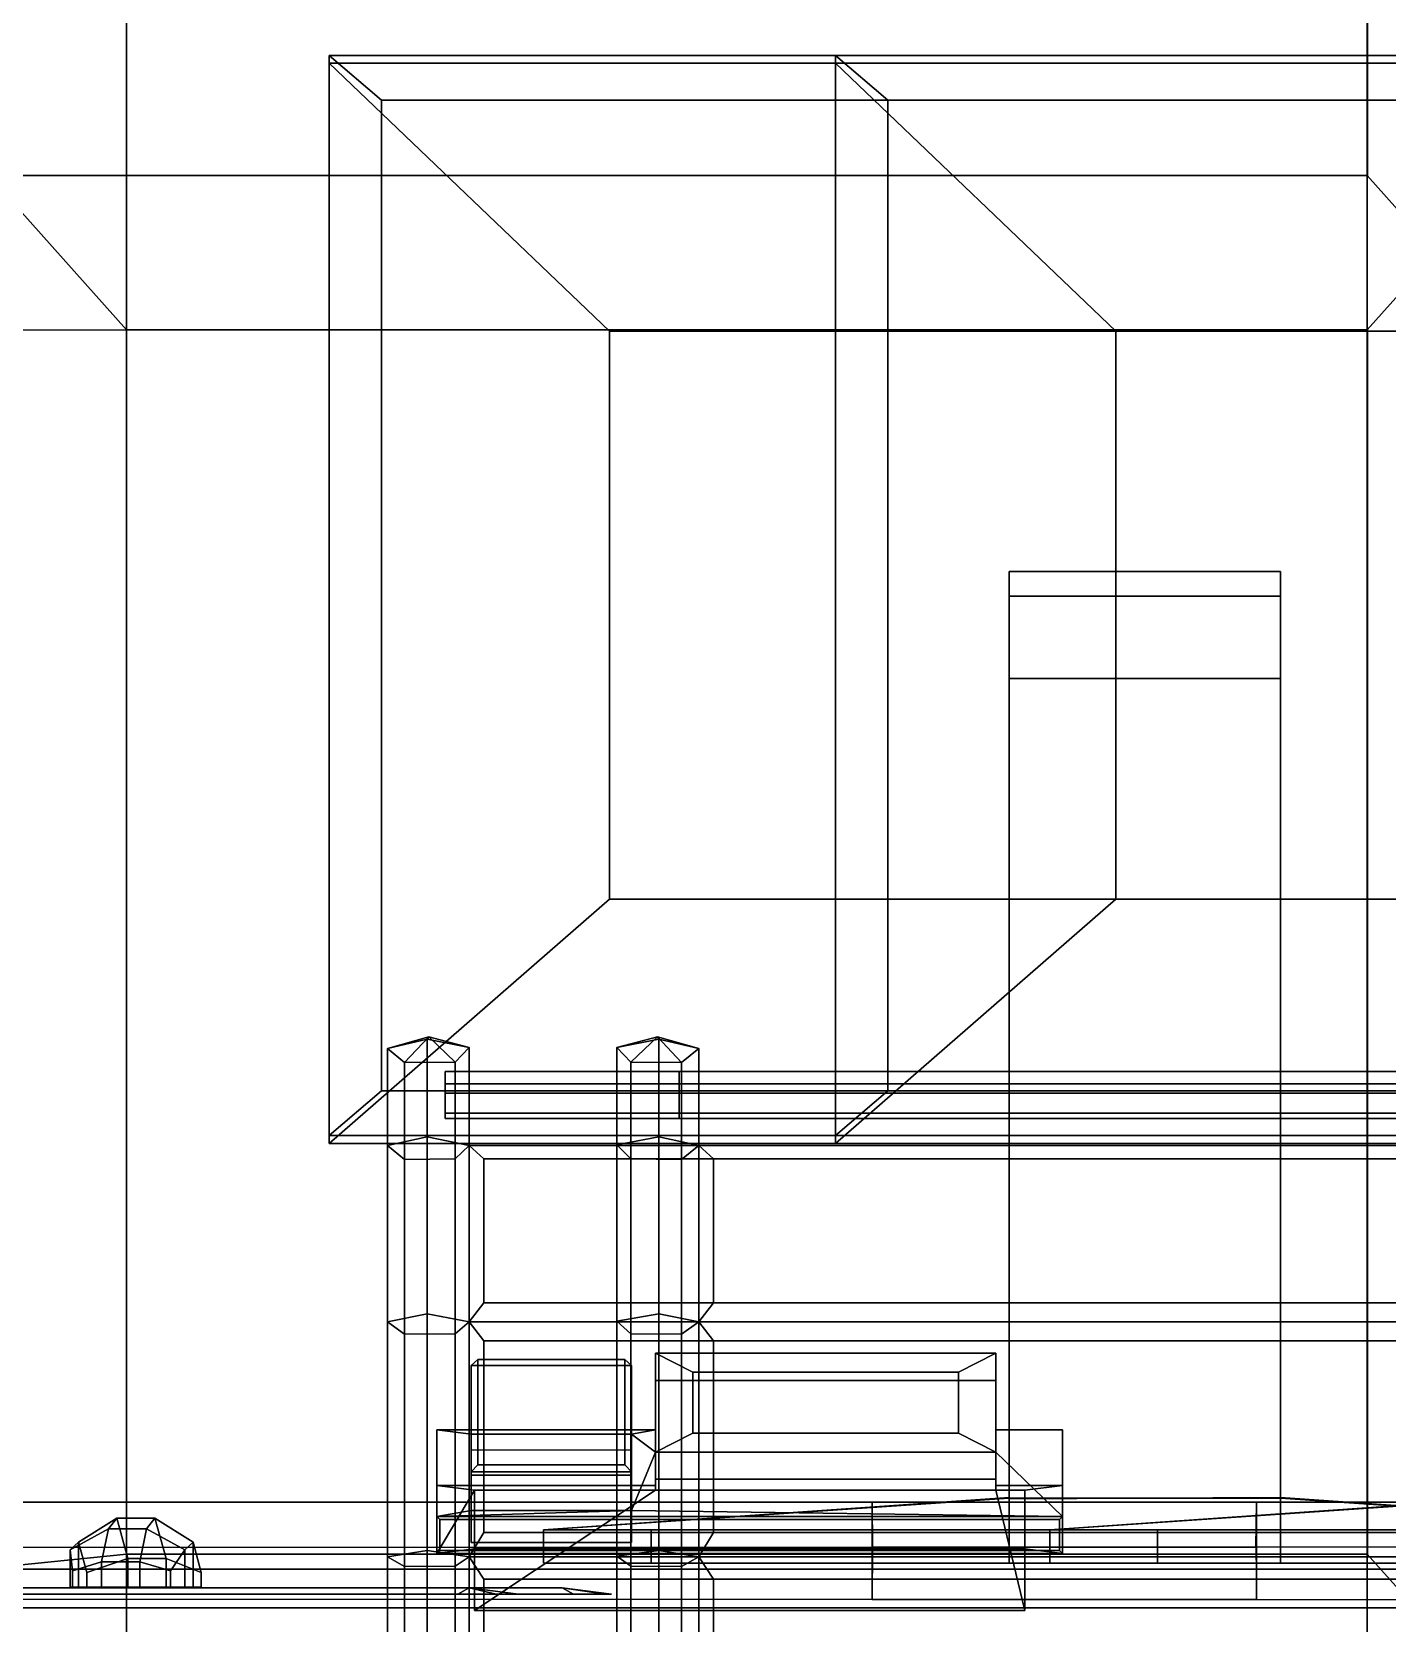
# Model space of a CAD drawing. Extents: x -252 to 252, y 0 to 101.
# Drawn here: x -110.75 to -92.33, y 37.58 to 59.2 of the extents above; entities that cross this region are included whole.
import ezdxf

# ---------------------------------------------------------------- set-up
doc = ezdxf.new("R2010")
doc.units = 0

msp = doc.modelspace()

# ---------------------------------------------------------------- linework, layer by layer
for points in [[(-91.667435, 93.664322, 218.68718), (-91.667191, -0.000022, 218.687424), (-185.538284, 0, 218.687424), (-185.538101, 93.664322, 218.68718)], [(-92.604202, 73.883644, 200.323898), (-92.604202, 57.246414, 200.323898), (-91.667191, 56.198593, 200.323898), (-91.667191, 75.979271, 200.323898)], [(-111.336624, 57.246414, 200.323898), (-109.463577, 57.246414, 200.323898), (-109.463577, 73.883644, 200.323898), (-111.336624, 73.883644, 200.323898)], [(-109.463577, 57.246407, 209.465744), (-109.463577, 73.883636, 209.4655), (-109.463577, 73.883644, 200.323898), (-109.463577, 57.246414, 200.323898)], [(-92.603958, 73.883636, 209.4655), (-109.463577, 73.883636, 209.4655), (-109.463577, 57.246407, 209.465744), (-92.603958, 57.246407, 209.4655)], [(-92.603958, 73.883636, 209.4655), (-92.603958, 57.246407, 209.4655), (-92.604202, 57.246414, 200.323898), (-92.604202, 73.883644, 200.323898)], [(-106.707718, 44.201881, -15.548676), (-106.707718, 58.880581, -14.060616), (-106.707718, 58.773182, -13.000648), (-106.707718, 44.094429, -14.488701)], [(-106.707718, 58.773182, -13.000648), (-106.707718, 58.880581, -14.060616), (-84.5439, 58.880581, -14.060616), (-84.5439, 58.773182, -13.000648)], [(-105.998093, 44.811382, -15.486885), (-105.998093, 58.27108, -14.122406), (-106.707718, 58.880581, -14.060616), (-106.707718, 44.201881, -15.548676)], [(-105.998093, 58.27108, -14.122406), (-85.253494, 58.27108, -14.122406), (-84.5439, 58.880581, -14.060616), (-106.707718, 58.880581, -14.060616)], [(-99.830032, 58.773182, 80.649223), (-99.830032, 58.880581, 81.70919), (-99.830032, 44.201881, 83.19725), (-99.830032, 44.094429, 82.137276)], [(-77.666245, 58.773182, 80.649223), (-77.666245, 58.880581, 81.70919), (-99.830032, 58.880581, 81.70919), (-99.830032, 58.773182, 80.649223)], [(-78.375839, 58.27108, 81.770981), (-99.120438, 58.27108, 81.770981), (-99.830032, 58.880581, 81.70919), (-77.666245, 58.880581, 81.70919)], [(-99.120438, 58.27108, 81.770981), (-99.120438, 44.811382, 83.13546), (-99.830032, 44.201881, 83.19725), (-99.830032, 58.880581, 81.70919)], [(-88.35173, 55.132881, -11.77829), (-102.899857, 55.132881, -11.77829), (-106.707718, 58.773182, -13.000648), (-84.5439, 58.773182, -13.000648)], [(-102.899857, 55.132881, -11.77829), (-102.899857, 47.41534, -12.560654), (-106.707718, 44.094429, -14.488701), (-106.707718, 58.773182, -13.000648)], [(-96.022202, 47.41534, 80.209229), (-96.022202, 55.132881, 79.426865), (-99.830032, 58.773182, 80.649223), (-99.830032, 44.094429, 82.137276)], [(-96.022202, 55.132881, 79.426865), (-81.474075, 55.132881, 79.426865), (-77.666245, 58.773182, 80.649223), (-99.830032, 58.773182, 80.649223)], [(-85.253494, 58.27108, -14.122406), (-105.998093, 58.27108, -14.122406), (-105.998093, 44.811382, -15.486885), (-85.253494, 44.811382, -15.486885)], [(-99.120438, 58.27108, 81.770981), (-78.375839, 58.27108, 81.770981), (-78.375839, 44.811382, 83.13546), (-99.120438, 44.811382, 83.13546)], [(-111.336624, 57.246414, 200.323898), (-128.196243, 57.246414, 200.323898), (-130.069534, 55.146149, 200.323898), (-109.463577, 55.150764, 200.323898)], [(-109.463577, 57.246414, 200.323898), (-111.336624, 57.246414, 200.323898), (-109.463577, 55.150764, 200.323898)], [(-92.603958, 57.246407, 209.4655), (-109.463577, 57.246407, 209.465744), (-109.463577, 57.246414, 200.323898), (-92.604202, 57.246414, 200.323898)], [(-109.463577, 55.150764, 200.323898), (-92.604202, 55.150764, 200.323898), (-92.604202, 57.246414, 200.323898), (-109.463577, 57.246414, 200.323898)], [(-92.604202, 55.150764, 200.323898), (-91.667191, 56.198593, 200.323898), (-92.604202, 57.246414, 200.323898)], [(-92.604202, 55.150764, 200.323898), (-92.604202, 38.513527, 200.323898), (-91.667191, 37.46571, 200.323898), (-91.667191, 56.198593, 200.323898)], [(-109.463577, 55.150764, 200.323898), (-130.069534, 55.146149, 200.323898), (-130.069534, 36.417885, 200.323898), (-109.463577, 38.513527, 200.323898)], [(-109.463577, 38.513527, 209.465744), (-109.463577, 55.150749, 209.4655), (-109.463577, 55.150764, 200.323898), (-109.463577, 38.513527, 200.323898)], [(-109.463577, 55.150749, 209.4655), (-92.603958, 55.150749, 209.4655), (-92.604202, 55.150764, 200.323898), (-109.463577, 55.150764, 200.323898)], [(-92.603958, 55.150749, 209.4655), (-109.463577, 55.150749, 209.4655), (-109.463577, 38.513527, 209.465744), (-92.603958, 38.513527, 209.4655)], [(-92.603958, 55.150749, 209.4655), (-92.603958, 38.513527, 209.4655), (-92.604202, 38.513527, 200.323898), (-92.604202, 55.150764, 200.323898)], [(-102.899857, 47.41534, -12.560654), (-102.899857, 55.132881, -11.77829), (-88.35173, 55.132881, -11.77829), (-88.35173, 47.41534, -12.560654)], [(-81.474075, 47.41534, 80.209229), (-81.474075, 55.132881, 79.426865), (-96.022202, 55.132881, 79.426865), (-96.022202, 47.41534, 80.209229)], [(-97.469894, 51.867481, -11.184044), (-97.469894, 50.411282, -11.184044), (-97.469894, 50.411282, -12.256943), (-97.469894, 51.867481, -12.256943)], [(-97.469894, 51.867481, -11.184044), (-97.469894, 51.530479, -10.044121), (-97.469894, 50.411282, -11.184044)], [(-97.469894, 51.867481, -12.256943), (-93.781723, 51.867481, -12.256943), (-93.781723, 51.867481, -11.184044), (-97.469894, 51.867481, -11.184044)], [(-97.469894, 51.530479, -10.044121), (-97.469894, 51.867481, -11.184044), (-93.781723, 51.867481, -11.184044), (-93.781723, 51.530479, -10.044121)], [(-93.781723, 50.411282, -11.184044), (-93.781723, 51.530479, -10.044121), (-93.781723, 51.867481, -11.184044)], [(-93.781723, 51.867481, -12.256943), (-93.781723, 50.411282, -12.256943), (-93.781723, 50.411282, -11.184044), (-93.781723, 51.867481, -11.184044)], [(-97.469894, 51.530479, -10.044121), (-97.469894, 50.411282, -9.727844), (-97.469894, 50.411282, -11.184044)], [(-97.469894, 50.411282, -9.727844), (-97.469894, 51.530479, -10.044121), (-93.781723, 51.530479, -10.044121), (-93.781723, 50.411282, -9.727844)], [(-93.781723, 50.411282, -11.184044), (-93.781723, 50.411282, -9.727844), (-93.781723, 51.530479, -10.044121)], [(-97.469894, 50.411282, -11.184044), (-97.469894, 50.411282, -9.727844), (-97.469894, 39.283405, -9.727844), (-97.469894, 39.274918, -11.184044)], [(-93.781723, 39.283405, -9.727844), (-97.469894, 39.266434, -9.727844), (-97.469894, 50.411282, -9.727844), (-93.781723, 50.411282, -9.727844)], [(-97.469894, 50.411282, -11.184044), (-97.469894, 39.274918, -11.184044), (-93.781723, 39.274918, -11.184044), (-93.781723, 50.411282, -11.184044)], [(-93.781723, 39.274918, -11.184044), (-93.781723, 39.283405, -9.727844), (-93.781723, 50.411282, -9.727844), (-93.781723, 50.411282, -11.184044)], [(-102.899857, 47.41534, -12.560654), (-88.35173, 47.41534, -12.560654), (-84.5439, 44.094429, -14.488701), (-106.707718, 44.094429, -14.488701)], [(-81.474075, 47.41534, 80.209229), (-96.022202, 47.41534, 80.209229), (-99.830032, 44.094429, 82.137276), (-77.666245, 44.094429, 82.137276)], [(-105.37645, 45.511562, 145.998474), (-105.356491, 45.542336, 146.64566), (-105.918137, 45.386047, 146.401001)], [(-105.918137, 45.386047, 146.401001), (-105.356491, 45.542336, 146.64566), (-105.684219, 45.193974, 147.01712)], [(-105.37645, 44.186665, 145.58551), (-105.37645, 45.511562, 145.998474), (-105.918137, 45.386047, 146.401001), (-105.918137, 44.064819, 145.989166)], [(-105.684219, 45.193974, 147.01712), (-105.356491, 45.542336, 146.64566), (-104.998428, 45.200798, 146.995239)], [(-104.807938, 45.39706, 146.365753), (-105.356491, 45.542336, 146.64566), (-105.37645, 45.511562, 145.998474)], [(-104.808304, 44.066959, 145.982086), (-104.807938, 45.39706, 146.365753), (-105.37645, 45.511562, 145.998474), (-105.37645, 44.186665, 145.58551)], [(-104.998428, 45.200798, 146.995239), (-105.356491, 45.542336, 146.64566), (-104.807938, 45.39706, 146.365753)], [(-102.608719, 45.200798, -65.28389), (-102.250412, 45.542336, -64.934311), (-102.798965, 45.39706, -64.654404)], [(-102.798965, 45.39706, -64.654404), (-102.250412, 45.542336, -64.934311), (-102.230667, 45.511562, -64.287125)], [(-102.798965, 44.075504, -64.242477), (-102.798965, 45.39706, -64.654404), (-102.230667, 45.511562, -64.287125), (-102.230667, 44.186665, -63.874161)], [(-101.922928, 45.193974, -65.305771), (-102.250412, 45.542336, -64.934311), (-102.608719, 45.200798, -65.28389)], [(-102.230667, 45.511562, -64.287125), (-102.250412, 45.542336, -64.934311), (-101.68898, 45.386047, -64.689667)], [(-101.68898, 45.386047, -64.689667), (-102.250412, 45.542336, -64.934311), (-101.922928, 45.193974, -65.305771)], [(-102.230667, 44.186665, -63.874161), (-102.230667, 45.511562, -64.287125), (-101.68898, 45.386047, -64.689667), (-101.68898, 44.064819, -64.277817)], [(-105.918137, 44.064819, 145.989166), (-105.918137, 45.386047, 146.401001), (-105.684219, 45.193974, 147.01712), (-105.684219, 43.878365, 146.606964)], [(-105.684219, 43.878365, 146.606964), (-105.684219, 45.193974, 147.01712), (-104.998428, 45.200798, 146.995239), (-104.998428, 43.884964, 146.585175)], [(-104.998428, 43.884964, 146.585175), (-104.998428, 45.200798, 146.995239), (-104.807938, 45.39706, 146.365753), (-104.808304, 44.066959, 145.982086)], [(-102.608719, 43.884964, -64.873825), (-102.608719, 45.200798, -65.28389), (-102.798965, 45.39706, -64.654404), (-102.798965, 44.075504, -64.242477)], [(-101.922928, 43.878365, -64.895615), (-101.922928, 45.193974, -65.305771), (-102.608719, 45.200798, -65.28389), (-102.608719, 43.884964, -64.873825)], [(-101.68898, 44.064819, -64.277817), (-101.68898, 45.386047, -64.689667), (-101.922928, 45.193974, -65.305771), (-101.922928, 43.878365, -64.895615)], [(-86.829666, 44.903149, 146.046722), (-86.829666, 45.071434, 146.407715), (-105.134537, 45.071434, 146.407715), (-105.134537, 44.903149, 146.046722)], [(-86.829666, 45.071434, 146.407715), (-86.829666, 44.78022, 146.679138), (-105.134537, 44.78022, 146.679138), (-105.134537, 45.071434, 146.407715)], [(-101.956161, 44.903149, -64.335373), (-101.956161, 45.071434, -64.696365), (-83.651291, 45.071434, -64.696365), (-83.651291, 44.903149, -64.335373)], [(-101.956161, 45.071434, -64.696365), (-101.956161, 44.78022, -64.967789), (-83.651291, 44.78022, -64.967789), (-83.651291, 45.071434, -64.696365)], [(-85.253494, 44.811382, -15.486885), (-105.998093, 44.811382, -15.486885), (-106.707718, 44.201881, -15.548676), (-84.5439, 44.201881, -15.548676)], [(-86.829666, 44.507927, 146.095337), (-86.829666, 44.903149, 146.046722), (-105.134537, 44.903149, 146.046722), (-105.134537, 44.507927, 146.095337)], [(-86.829666, 44.78022, 146.679138), (-86.829666, 44.43195, 146.486176), (-105.134537, 44.43195, 146.486176), (-105.134537, 44.78022, 146.679138)], [(-101.956161, 44.507927, -64.383987), (-101.956161, 44.903149, -64.335373), (-83.651291, 44.903149, -64.335373), (-83.651291, 44.507927, -64.383987)], [(-101.956161, 44.78022, -64.967789), (-101.956161, 44.43195, -64.774826), (-83.651291, 44.43195, -64.774826), (-83.651291, 44.78022, -64.967789)], [(-99.120438, 44.811382, 83.13546), (-78.375839, 44.811382, 83.13546), (-77.666245, 44.201881, 83.19725), (-99.830032, 44.201881, 83.19725)], [(-86.829666, 44.43195, 146.486176), (-86.829666, 44.507927, 146.095337), (-105.134537, 44.507927, 146.095337), (-105.134537, 44.43195, 146.486176)], [(-101.956161, 44.43195, -64.774826), (-101.956161, 44.507927, -64.383987), (-83.651291, 44.507927, -64.383987), (-83.651291, 44.43195, -64.774826)], [(-84.5439, 44.201881, -15.548676), (-106.707718, 44.201881, -15.548676), (-106.707718, 44.094429, -14.488701), (-84.5439, 44.094429, -14.488701)], [(-105.37645, 41.777771, 144.858826), (-105.37645, 44.186665, 145.58551), (-105.918137, 44.064819, 145.989166), (-105.918137, 41.668892, 145.266235)], [(-104.808304, 41.670464, 145.260254), (-104.808304, 44.066959, 145.982086), (-105.37645, 44.186665, 145.58551), (-105.37645, 41.777771, 144.858826)], [(-102.798965, 41.678429, -63.519028), (-102.798965, 44.075504, -64.242477), (-102.230667, 44.186665, -63.874161), (-102.230667, 41.777771, -63.147476)], [(-102.230667, 41.777771, -63.147476), (-102.230667, 44.186665, -63.874161), (-101.68898, 44.064819, -64.277817), (-101.68898, 41.668892, -63.554901)], [(-99.830032, 44.201881, 83.19725), (-77.666245, 44.201881, 83.19725), (-77.666245, 44.094429, 82.137276), (-99.830032, 44.094429, 82.137276)], [(-105.918137, 41.668892, 145.266235), (-105.918137, 44.064819, 145.989166), (-105.684219, 43.878365, 146.606964), (-105.684219, 41.502277, 145.889771)], [(-104.998428, 41.508186, 145.867645), (-104.998428, 43.884964, 146.585175), (-104.808304, 44.066959, 145.982086), (-104.808304, 41.670464, 145.260254)], [(-104.808304, 41.670464, 145.260254), (-104.808304, 44.066959, 145.982086), (-87.096817, 44.064819, 145.989166), (-87.096817, 41.668892, 145.266235)], [(-104.608444, 41.928879, 145.202209), (-104.608444, 43.883629, 145.792084), (-104.808304, 44.066959, 145.982086), (-104.808304, 41.670464, 145.260254)], [(-104.608444, 43.883629, 145.792084), (-87.29689, 43.883629, 145.792084), (-87.096817, 44.064819, 145.989166), (-104.808304, 44.066959, 145.982086)], [(-102.608719, 41.508186, -64.156311), (-102.608719, 43.884964, -64.873825), (-102.798965, 44.075504, -64.242477), (-102.798965, 41.678429, -63.519028)], [(-101.68898, 41.668892, -63.554901), (-101.68898, 44.064819, -64.277817), (-101.922928, 43.878365, -64.895615), (-101.922928, 41.502277, -64.178421)], [(-83.977493, 41.670464, -63.54892), (-83.977493, 44.066959, -64.270737), (-101.68898, 44.064819, -64.277817), (-101.68898, 41.668892, -63.554901)], [(-84.177383, 43.883629, -64.080734), (-101.488937, 43.883629, -64.080734), (-101.68898, 44.064819, -64.277817), (-83.977493, 44.066959, -64.270737)], [(-101.488937, 43.883629, -64.080734), (-101.488937, 41.928879, -63.49086), (-101.68898, 41.668892, -63.554901), (-101.68898, 44.064819, -64.277817)], [(-105.684219, 41.502277, 145.889771), (-105.684219, 43.878365, 146.606964), (-104.998428, 43.884964, 146.585175), (-104.998428, 41.508186, 145.867645)], [(-87.29689, 43.883629, 145.792084), (-104.608444, 43.883629, 145.792084), (-104.608444, 41.928879, 145.202209), (-87.29689, 41.928879, 145.202209)], [(-101.922928, 41.502277, -64.178421), (-101.922928, 43.878365, -64.895615), (-102.608719, 43.884964, -64.873825), (-102.608719, 41.508186, -64.156311)], [(-101.488937, 43.883629, -64.080734), (-84.177383, 43.883629, -64.080734), (-84.177383, 41.928879, -63.49086), (-101.488937, 41.928879, -63.49086)], [(-105.37645, 38.563435, 144.000702), (-105.37645, 41.777771, 144.858826), (-105.918137, 41.668892, 145.266235), (-105.918137, 38.477661, 144.413666)], [(-104.808304, 38.478916, 144.407593), (-104.808304, 41.670464, 145.260254), (-105.37645, 41.777771, 144.858826), (-105.37645, 38.563435, 144.000702)], [(-87.29689, 41.928879, 145.202209), (-104.608444, 41.928879, 145.202209), (-104.808304, 41.670464, 145.260254), (-87.096817, 41.668892, 145.266235)], [(-102.798965, 38.485165, -62.666122), (-102.798965, 41.678429, -63.519028), (-102.230667, 41.777771, -63.147476), (-102.230667, 38.563435, -62.289352)], [(-102.230667, 38.563435, -62.289352), (-102.230667, 41.777771, -63.147476), (-101.68898, 41.668892, -63.554901), (-101.68898, 38.477661, -62.702316)], [(-101.488937, 41.928879, -63.49086), (-84.177383, 41.928879, -63.49086), (-83.977493, 41.670464, -63.54892), (-101.68898, 41.668892, -63.554901)], [(-105.918137, 38.477661, 144.413666), (-105.918137, 41.668892, 145.266235), (-105.684219, 41.502277, 145.889771), (-105.684219, 38.346397, 145.045441)], [(-104.998428, 38.351051, 145.023071), (-104.998428, 41.508186, 145.867645), (-104.808304, 41.670464, 145.260254), (-104.808304, 38.478916, 144.407593)], [(-104.808304, 38.478916, 144.407593), (-104.808304, 41.670464, 145.260254), (-87.096817, 41.668892, 145.266235), (-87.096817, 38.477661, 144.413666)], [(-104.608444, 38.806667, 144.360443), (-104.608444, 41.410278, 145.056), (-104.808304, 41.670464, 145.260254), (-104.808304, 38.478916, 144.407593)], [(-104.608444, 41.410278, 145.056), (-87.29689, 41.410278, 145.056), (-87.096817, 41.668892, 145.266235), (-104.808304, 41.670464, 145.260254)], [(-102.608719, 38.351051, -63.311722), (-102.608719, 41.508186, -64.156311), (-102.798965, 41.678429, -63.519028), (-102.798965, 38.485165, -62.666122)], [(-101.68898, 38.477661, -62.702316), (-101.68898, 41.668892, -63.554901), (-101.922928, 41.502277, -64.178421), (-101.922928, 38.346397, -63.334106)], [(-83.977493, 38.478916, -62.696259), (-83.977493, 41.670464, -63.54892), (-101.68898, 41.668892, -63.554901), (-101.68898, 38.477661, -62.702316)], [(-84.177383, 41.410278, -63.344666), (-101.488937, 41.410278, -63.344666), (-101.68898, 41.668892, -63.554901), (-83.977493, 41.670464, -63.54892)], [(-101.488937, 41.410278, -63.344666), (-101.488937, 38.806667, -62.649094), (-101.68898, 38.477661, -62.702316), (-101.68898, 41.668892, -63.554901)], [(-105.684219, 38.346397, 145.045441), (-105.684219, 41.502277, 145.889771), (-104.998428, 41.508186, 145.867645), (-104.998428, 38.351051, 145.023071)], [(-87.29689, 41.410278, 145.056), (-104.608444, 41.410278, 145.056), (-104.608444, 38.806667, 144.360443), (-87.29689, 38.806667, 144.360443)], [(-101.922928, 38.346397, -63.334106), (-101.922928, 41.502277, -64.178421), (-102.608719, 41.508186, -64.156311), (-102.608719, 38.351051, -63.311722)], [(-101.488937, 41.410278, -63.344666), (-84.177383, 41.410278, -63.344666), (-84.177383, 38.806667, -62.649094), (-101.488937, 38.806667, -62.649094)], [(-102.693008, 41.157482, -207.424667), (-104.689163, 41.157482, -207.424667), (-104.778336, 41.077869, -207.522476), (-102.603836, 41.077869, -207.522446)], [(-104.689163, 41.157482, -207.424667), (-104.689163, 39.727852, -198.830063), (-104.778336, 39.630058, -198.761185), (-104.778336, 41.077869, -207.522476)], [(-102.693008, 41.157482, -207.424667), (-102.693008, 39.727852, -198.830063), (-104.689163, 39.727852, -198.830063), (-104.689163, 41.157482, -207.424667)], [(-102.693008, 39.727852, -198.830063), (-102.693008, 41.157482, -207.424667), (-102.603836, 41.077869, -207.522446), (-102.603836, 39.630058, -198.761185)], [(-102.274734, 41.246307, -207.814468), (-102.274765, 39.897346, -205.54335), (-102.274734, 39.531193, -205.726852), (-102.274765, 40.875458, -208.024124)], [(-97.651016, 41.246307, -207.814468), (-102.274734, 41.246307, -207.814468), (-102.274765, 40.875458, -208.024124), (-97.651016, 40.875458, -208.024124)], [(-101.769058, 40.988064, -207.379715), (-101.769058, 40.15559, -205.978165), (-102.274765, 39.897346, -205.54335), (-102.274734, 41.246307, -207.814468)], [(-98.156723, 40.988064, -207.379715), (-101.769058, 40.988064, -207.379715), (-102.274734, 41.246307, -207.814468), (-97.651016, 41.246307, -207.814468)], [(-98.156723, 40.15559, -205.978165), (-98.156723, 40.988064, -207.379715), (-97.651016, 41.246307, -207.814468), (-97.651016, 39.897346, -205.54335)], [(-97.651016, 39.531193, -205.726852), (-97.651016, 39.897346, -205.54335), (-97.651016, 41.246307, -207.814468), (-97.651016, 40.875458, -208.024124)], [(-102.603836, 41.077869, -207.522446), (-104.778336, 41.077869, -207.522476), (-104.778336, 39.931793, -207.66481), (-102.603836, 39.931793, -207.66481)], [(-104.778336, 41.077869, -207.522476), (-104.778336, 39.630058, -198.761185), (-104.778336, 39.01939, -198.761185), (-104.778336, 39.931793, -207.66481)], [(-102.603836, 39.630058, -198.761185), (-102.603836, 41.077869, -207.522446), (-102.603836, 39.931793, -207.66481), (-102.603836, 39.01939, -198.761185)], [(-102.274765, 40.875458, -208.024124), (-102.274734, 39.531193, -205.726852), (-97.651016, 39.531193, -205.726852), (-97.651016, 40.875458, -208.024124)], [(-98.156723, 40.15559, -205.978165), (-101.769058, 40.15559, -205.978165), (-101.769058, 40.988064, -207.379715), (-98.156723, 40.988064, -207.379715)], [(-105.247238, 40.202393, -208.167221), (-105.247238, 39.025616, -198.045273), (-105.247238, 38.524258, -198.045273), (-105.247238, 39.447598, -208.167221)], [(-105.247238, 39.447598, -208.167221), (-102.274734, 39.447598, -208.167221), (-102.274734, 40.202393, -208.167221), (-105.247238, 40.202393, -208.167221)], [(-102.274734, 40.202393, -208.167221), (-102.603836, 40.143982, -207.66481), (-104.778336, 40.143982, -207.66481), (-105.247238, 40.202393, -208.167221)], [(-104.778336, 39.108849, -198.761185), (-105.247238, 39.025616, -198.045273), (-105.247238, 40.202393, -208.167221), (-104.778336, 40.143982, -207.66481)], [(-104.778336, 40.143982, -207.66481), (-104.778336, 39.586609, -207.66481), (-104.778336, 38.674206, -198.761185), (-104.778336, 39.108849, -198.761185)], [(-102.603836, 40.143982, -207.66481), (-102.603836, 39.586609, -207.66481), (-104.778336, 39.586609, -207.66481), (-104.778336, 40.143982, -207.66481)], [(-102.274765, 39.897346, -205.54335), (-102.603836, 40.143982, -207.66481), (-102.274734, 40.202393, -208.167221)], [(-102.603836, 39.108849, -198.761185), (-102.603836, 38.674206, -198.761185), (-102.603836, 39.586609, -207.66481), (-102.603836, 40.143982, -207.66481)], [(-102.603836, 40.143982, -207.66481), (-102.274765, 39.897346, -205.54335), (-102.603836, 39.108849, -198.761185)], [(-102.274734, 39.384384, -207.475143), (-102.274734, 39.531193, -205.726852), (-102.274765, 39.897346, -205.54335), (-102.274734, 40.202393, -208.167221)], [(-101.769058, 40.15559, -205.978165), (-98.156723, 40.15559, -205.978165), (-97.651016, 39.897346, -205.54335), (-102.274765, 39.897346, -205.54335)], [(-102.274734, 39.384384, -207.475143), (-102.274734, 40.202393, -208.167221), (-102.274734, 39.447598, -208.167221)], [(-96.746262, 40.202393, -208.167221), (-97.651016, 40.202393, -208.167221), (-97.651016, 39.447598, -208.167221), (-96.746262, 39.447598, -208.167221)], [(-96.746262, 39.025616, -198.045273), (-97.651016, 39.897346, -205.54335), (-97.651016, 40.202393, -208.167221), (-96.746262, 40.202393, -208.167221)], [(-97.651016, 39.384384, -207.475143), (-97.651016, 39.447598, -208.167221), (-97.651016, 40.202393, -208.167221)], [(-97.651016, 39.897346, -205.54335), (-97.651016, 39.531193, -205.726852), (-97.651016, 39.384384, -207.475143), (-97.651016, 40.202393, -208.167221)], [(-96.746262, 40.202393, -208.167221), (-96.746262, 39.447598, -208.167221), (-96.746262, 38.524258, -198.045273), (-96.746262, 39.025616, -198.045273)], [(-97.651016, 39.897346, -205.54335), (-96.746262, 39.025616, -198.045273), (-102.603836, 39.108849, -198.761185), (-102.274765, 39.897346, -205.54335)], [(-104.689163, 39.727852, -198.830063), (-102.693008, 39.727852, -198.830063), (-102.603836, 39.630058, -198.761185), (-104.778336, 39.630058, -198.761185)], [(-104.778336, 39.630058, -198.761185), (-102.603836, 39.630058, -198.761185), (-102.603836, 39.01939, -198.761185), (-104.778336, 39.01939, -198.761185)], [(-102.603836, 39.586609, -207.66481), (-102.603836, 38.674206, -198.761185), (-104.778336, 38.674206, -198.761185), (-104.778336, 39.586609, -207.66481)], [(-104.734512, 39.384384, -207.475143), (-105.247238, 39.447598, -208.167221), (-105.247238, 38.524258, -198.045273)], [(-104.734512, 39.384384, -207.475143), (-102.274734, 39.384384, -207.475143), (-102.274734, 39.447598, -208.167221), (-105.247238, 39.447598, -208.167221)], [(-105.247238, 38.524258, -198.045273), (-104.734512, 38.587799, -198.73735), (-104.734512, 39.384384, -207.475143)], [(-104.734512, 37.746552, -198.73735), (-104.734512, 37.746552, -207.475143), (-104.734512, 39.384384, -207.475143), (-104.734512, 38.587799, -198.73735)], [(-102.274734, 39.384384, -207.475143), (-104.734512, 37.746552, -207.475143), (-97.258957, 37.746552, -207.475143), (-97.651016, 39.384384, -207.475143)], [(-104.734512, 37.746552, -207.475143), (-102.274734, 39.384384, -207.475143), (-104.734512, 39.384384, -207.475143)], [(-102.274734, 39.531193, -205.726852), (-102.274734, 39.384384, -207.475143), (-97.651016, 39.384384, -207.475143), (-97.651016, 39.531193, -205.726852)], [(-96.746262, 39.447598, -208.167221), (-97.651016, 39.447598, -208.167221), (-97.651016, 39.384384, -207.475143), (-97.258957, 39.384384, -207.475143)], [(-97.651016, 39.384384, -207.475143), (-97.258957, 37.746552, -207.475143), (-97.258957, 39.384384, -207.475143)], [(-97.258957, 39.384384, -207.475143), (-97.258957, 38.587799, -198.73735), (-96.746262, 38.524258, -198.045273), (-96.746262, 39.447598, -208.167221)], [(-97.258957, 37.746552, -207.475143), (-97.258957, 37.746552, -198.73735), (-97.258957, 38.587799, -198.73735), (-97.258957, 39.384384, -207.475143)], [(-113.3582, 38.609322, 91.598572), (-94.117508, 38.609322, 91.598572), (-94.111374, 39.220249, 91.598572), (-113.3582, 39.220249, 91.598572)], [(-113.3582, 39.220249, 91.598572), (-94.111374, 39.220249, 91.598572), (-94.111374, 38.311169, 96.726425), (-113.3582, 38.311169, 96.726425)], [(-97.469894, 38.389881, -9.727844), (-103.795792, 38.389881, -14.96492), (-103.795792, 38.84288, -14.96492), (-97.469894, 39.283405, -9.727844)], [(-97.469894, 39.274918, -11.184044), (-97.469894, 39.283405, -9.727844), (-103.795792, 38.84288, -14.96492)], [(-97.469894, 38.84288, -14.104095), (-97.469894, 39.274918, -11.184044), (-103.795792, 38.84288, -14.96492), (-102.333115, 38.84288, -16.439682)], [(-99.327896, 38.609322, -24.129257), (-99.334, 37.897476, -29.257111), (-99.334, 38.311169, -29.257111), (-99.334, 39.220249, -24.129257)], [(-80.087173, 38.609322, -24.129257), (-99.327896, 38.609322, -24.129257), (-99.334, 39.220249, -24.129257), (-80.087173, 39.220249, -24.129257)], [(-80.087173, 39.220249, -24.129257), (-99.334, 39.220249, -24.129257), (-99.334, 38.311169, -29.257111), (-80.087173, 38.311169, -29.257111)], [(-97.469894, 39.266434, -9.727844), (-93.781723, 39.283405, -9.727844), (-93.781723, 38.389881, -9.727844), (-97.469894, 38.389881, -9.727844)], [(-97.469894, 38.84288, -14.104095), (-93.781723, 38.84288, -14.104095), (-93.781723, 39.274918, -11.184044), (-97.469894, 39.274918, -11.184044)], [(-90.592209, 39.283405, 77.376419), (-96.918137, 38.84288, 82.613495), (-96.918137, 38.389881, 82.613495), (-90.592209, 38.389881, 77.376419)], [(-96.918137, 38.84288, 82.613495), (-90.592209, 39.283405, 77.376419), (-90.592209, 39.274918, 78.832619)], [(-95.45546, 38.84288, 84.088257), (-96.918137, 38.84288, 82.613495), (-90.592209, 39.274918, 78.832619), (-90.592209, 38.84288, 81.75267)], [(-94.117508, 38.609322, 91.598572), (-94.111374, 37.897476, 96.726425), (-94.111374, 38.311169, 96.726425), (-94.111374, 39.220249, 91.598572)], [(-93.781723, 39.283405, -9.727844), (-87.455795, 38.84288, -14.96492), (-87.455795, 38.389881, -14.96492), (-93.781723, 38.389881, -9.727844)], [(-87.455795, 38.84288, -14.96492), (-93.781723, 39.283405, -9.727844), (-93.781723, 39.274918, -11.184044)], [(-88.918503, 38.84288, -16.439682), (-87.455795, 38.84288, -14.96492), (-93.781723, 39.274918, -11.184044), (-93.781723, 38.84288, -14.104095)], [(-110.228745, 38.573551, -27.204468), (-109.709854, 38.855774, -27.265648), (-109.595535, 39.004841, -26.295883), (-110.114426, 38.676247, -26.234703)], [(-109.444229, 38.453953, -25.012604), (-110.004227, 38.264187, -25.300003), (-110.114426, 38.676247, -26.234703), (-109.595535, 39.004841, -26.295883)], [(-109.190964, 38.855774, -27.32682), (-109.076614, 39.004841, -26.357063), (-109.595535, 39.004841, -26.295883), (-109.709854, 38.855774, -27.265648)], [(-109.444229, 38.453953, -25.012604), (-109.595535, 39.004841, -26.295883), (-109.076614, 39.004841, -26.357063), (-108.925308, 38.453953, -25.073792)], [(-109.076614, 39.004841, -26.357063), (-109.190964, 38.855774, -27.32682), (-108.672043, 38.573551, -27.387993), (-108.557724, 38.676247, -26.418243)], [(-108.925308, 38.453953, -25.073792), (-109.076614, 39.004841, -26.357063), (-108.557724, 38.676247, -26.418243), (-108.447525, 38.264187, -25.483543)], [(-105.247238, 39.025616, -198.045273), (-102.603836, 39.108849, -198.761185), (-96.746262, 39.025616, -198.045273)], [(-102.603836, 39.108849, -198.761185), (-105.247238, 39.025616, -198.045273), (-104.778336, 39.108849, -198.761185)], [(-105.247238, 38.524258, -198.045273), (-105.247238, 39.025616, -198.045273), (-105.207718, 38.986107, -197.926743), (-105.207718, 38.563763, -197.926743)], [(-96.746262, 39.025616, -198.045273), (-96.785751, 38.986107, -197.926743), (-105.207718, 38.986107, -197.926743), (-105.247238, 39.025616, -198.045273)], [(-105.207718, 38.563763, -197.926743), (-105.207718, 38.986107, -197.926743), (-96.785751, 38.986107, -197.926743), (-96.785751, 38.563763, -197.926743)], [(-104.778336, 39.108849, -198.761185), (-104.778336, 38.674206, -198.761185), (-102.603836, 38.674206, -198.761185), (-102.603836, 39.108849, -198.761185)], [(-96.746262, 39.025616, -198.045273), (-96.746262, 38.524258, -198.045273), (-96.785751, 38.563763, -197.926743), (-96.785751, 38.986107, -197.926743)], [(-109.709854, 38.855774, -27.265648), (-110.228745, 38.573551, -27.204468), (-110.195267, 38.28529, -27.903931), (-109.803146, 38.407269, -28.056824)], [(-109.190964, 38.855774, -27.32682), (-109.709854, 38.855774, -27.265648), (-109.803146, 38.407269, -28.056824), (-109.284225, 38.407269, -28.117996)], [(-109.284225, 38.407269, -28.117996), (-108.867294, 38.28529, -28.060493), (-108.672043, 38.573551, -27.387993), (-109.190964, 38.855774, -27.32682)], [(-87.29689, 38.806667, 144.360443), (-104.608444, 38.806667, 144.360443), (-104.808304, 38.478916, 144.407593), (-87.096817, 38.477661, 144.413666)], [(-103.795792, 38.84288, -14.96492), (-103.795792, 38.389881, -14.96492), (-102.333115, 38.389881, -16.439682), (-102.333115, 38.84288, -16.439682)], [(-97.469894, 38.389881, -14.104095), (-97.469894, 38.84288, -14.104095), (-102.333115, 38.84288, -16.439682), (-102.333115, 38.389881, -16.439682)], [(-101.488937, 38.806667, -62.649094), (-84.177383, 38.806667, -62.649094), (-83.977493, 38.478916, -62.696259), (-101.68898, 38.477661, -62.702316)], [(-97.469894, 38.84288, -14.104095), (-97.469894, 38.389881, -14.104095), (-93.781723, 38.389881, -14.104095), (-93.781723, 38.84288, -14.104095)], [(-95.45546, 38.84288, 84.088257), (-95.45546, 38.389881, 84.088257), (-96.918137, 38.389881, 82.613495), (-96.918137, 38.84288, 82.613495)], [(-95.45546, 38.389881, 84.088257), (-95.45546, 38.84288, 84.088257), (-90.592209, 38.84288, 81.75267), (-90.592209, 38.389881, 81.75267)], [(-88.918503, 38.389881, -16.439682), (-88.918503, 38.84288, -16.439682), (-93.781723, 38.84288, -14.104095), (-93.781723, 38.389881, -14.104095)], [(-109.463577, 38.513527, 200.323898), (-130.069534, 36.417885, 200.323898), (-109.463577, 36.417885, 200.323898)], [(-110.114426, 38.064747, -26.234703), (-110.228745, 38.064747, -27.204468), (-110.228745, 38.573551, -27.204468), (-110.114426, 38.676247, -26.234703)], [(-110.228745, 38.064747, -27.204468), (-110.195267, 38.064747, -27.903931), (-110.195267, 38.28529, -27.903931), (-110.228745, 38.573551, -27.204468)], [(-110.004227, 38.064747, -25.300003), (-110.114426, 38.064747, -26.234703), (-110.114426, 38.676247, -26.234703), (-110.004227, 38.264187, -25.300003)], [(-92.604202, 36.417885, 200.323898), (-92.604202, 38.513527, 200.323898), (-109.463577, 38.513527, 200.323898), (-109.463577, 36.417885, 200.323898)], [(-92.603958, 38.513527, 209.4655), (-109.463577, 38.513527, 209.465744), (-109.463577, 38.513527, 200.323898), (-92.604202, 38.513527, 200.323898)], [(-108.672043, 38.573551, -27.387993), (-108.867294, 38.28529, -28.060493), (-108.867294, 38.064747, -28.060493), (-108.672043, 38.064747, -27.387993)], [(-108.672043, 38.064747, -27.387993), (-108.557724, 38.064747, -26.418243), (-108.557724, 38.676247, -26.418243), (-108.672043, 38.573551, -27.387993)], [(-108.557724, 38.064747, -26.418243), (-108.447525, 38.064747, -25.483543), (-108.447525, 38.264187, -25.483543), (-108.557724, 38.676247, -26.418243)], [(-105.37645, 34.930779, 143.248627), (-105.37645, 38.563435, 144.000702), (-105.918137, 38.477661, 144.413666), (-105.918137, 34.883888, 143.667786)], [(-104.808304, 34.884579, 143.661621), (-104.808304, 38.478916, 144.407593), (-105.37645, 38.563435, 144.000702), (-105.37645, 34.930779, 143.248627)], [(-97.258957, 38.587799, -198.73735), (-104.734512, 38.587799, -198.73735), (-105.247238, 38.524258, -198.045273), (-96.746262, 38.524258, -198.045273)], [(-96.746262, 38.524258, -198.045273), (-105.247238, 38.524258, -198.045273), (-105.207718, 38.563763, -197.926743), (-96.785751, 38.563763, -197.926743)], [(-97.258957, 37.746552, -198.73735), (-104.734512, 37.746552, -198.73735), (-104.734512, 38.587799, -198.73735), (-97.258957, 38.587799, -198.73735)], [(-102.798965, 34.887981, -61.919647), (-102.798965, 38.485165, -62.666122), (-102.230667, 38.563435, -62.289352), (-102.230667, 34.930779, -61.537277)], [(-102.230667, 34.930779, -61.537277), (-102.230667, 38.563435, -62.289352), (-101.68898, 38.477661, -62.702316), (-101.68898, 34.883888, -61.956436)], [(-91.667191, 37.46571, 200.323898), (-92.604202, 38.513527, 200.323898), (-92.604202, 36.417885, 200.323898)], [(-113.3582, 37.897476, 96.726425), (-113.3582, 38.311169, 96.726425), (-94.111374, 38.311169, 96.726425), (-94.111374, 37.897476, 96.726425)], [(-109.803146, 38.064747, -28.056824), (-109.803146, 38.407269, -28.056824), (-110.195267, 38.28529, -27.903931), (-110.195267, 38.064747, -27.903931)], [(-109.444229, 38.064747, -25.012604), (-110.004227, 38.064747, -25.300003), (-110.004227, 38.264187, -25.300003), (-109.444229, 38.453953, -25.012604)], [(-109.803146, 38.064747, -28.056824), (-109.284225, 38.064747, -28.117996), (-109.284225, 38.407269, -28.117996), (-109.803146, 38.407269, -28.056824)], [(-109.444229, 38.453953, -25.012604), (-108.925308, 38.453953, -25.073792), (-108.925308, 38.064747, -25.073792), (-109.444229, 38.064747, -25.012604)], [(-109.284225, 38.407269, -28.117996), (-109.284225, 38.064747, -28.117996), (-108.867294, 38.064747, -28.060493), (-108.867294, 38.28529, -28.060493)], [(-108.925308, 38.453953, -25.073792), (-108.447525, 38.264187, -25.483543), (-108.447525, 38.064747, -25.483543), (-108.925308, 38.064747, -25.073792)], [(-105.918137, 34.883888, 143.667786), (-105.918137, 38.477661, 144.413666), (-105.684219, 38.346397, 145.045441), (-105.684219, 34.812115, 144.30899)], [(-105.684219, 34.812115, 144.30899), (-105.684219, 38.346397, 145.045441), (-104.998428, 38.351051, 145.023071), (-104.998428, 34.814659, 144.286377)], [(-104.998428, 34.814659, 144.286377), (-104.998428, 38.351051, 145.023071), (-104.808304, 38.478916, 144.407593), (-104.808304, 34.884579, 143.661621)], [(-104.808304, 34.884579, 143.661621), (-104.808304, 38.478916, 144.407593), (-87.096817, 38.477661, 144.413666), (-87.096817, 34.883888, 143.667786)], [(-104.608444, 35.242477, 143.602905), (-104.608444, 38.174507, 144.211426), (-104.808304, 38.478916, 144.407593), (-104.808304, 34.884579, 143.661621)], [(-104.608444, 38.174507, 144.211426), (-87.29689, 38.174507, 144.211426), (-87.096817, 38.477661, 144.413666), (-104.808304, 38.478916, 144.407593)], [(-102.608719, 34.814659, -62.575027), (-102.608719, 38.351051, -63.311722), (-102.798965, 38.485165, -62.666122), (-102.798965, 34.887981, -61.919647)], [(-101.922928, 34.812115, -62.597641), (-101.922928, 38.346397, -63.334106), (-102.608719, 38.351051, -63.311722), (-102.608719, 34.814659, -62.575027)], [(-101.68898, 34.883888, -61.956436), (-101.68898, 38.477661, -62.702316), (-101.922928, 38.346397, -63.334106), (-101.922928, 34.812115, -62.597641)], [(-83.977493, 34.884579, -61.950287), (-83.977493, 38.478916, -62.696259), (-101.68898, 38.477661, -62.702316), (-101.68898, 34.883888, -61.956436)], [(-84.177383, 38.174507, -62.500092), (-101.488937, 38.174507, -62.500092), (-101.68898, 38.477661, -62.702316), (-83.977493, 38.478916, -62.696259)], [(-101.488937, 38.174507, -62.500092), (-101.488937, 35.242477, -61.891571), (-101.68898, 34.883888, -61.956436), (-101.68898, 38.477661, -62.702316)], [(-80.087173, 37.897476, -29.257111), (-80.087173, 38.311169, -29.257111), (-99.334, 38.311169, -29.257111), (-99.334, 37.897476, -29.257111)], [(-87.29689, 38.174507, 144.211426), (-104.608444, 38.174507, 144.211426), (-104.608444, 35.242477, 143.602905), (-87.29689, 35.242477, 143.602905)], [(-101.488937, 38.174507, -62.500092), (-84.177383, 38.174507, -62.500092), (-84.177383, 35.242477, -61.891571), (-101.488937, 35.242477, -61.891571)], [(-104.96019, 37.969513, -22.240135), (-112.840439, 37.969513, -24.143562), (-112.688004, 38.057476, -24.774666), (-104.807755, 38.057476, -22.871223)], [(-104.807755, 38.057476, -22.871223), (-112.688004, 38.057476, -24.774666), (-111.422379, 38.057476, -30.014313), (-103.54213, 38.057476, -28.11087)], [(-103.54213, 38.057476, -28.11087), (-111.422379, 38.057476, -30.014313), (-111.269974, 37.969505, -30.645401), (-103.389694, 37.969513, -28.741959)], [(-104.807755, 38.057476, -22.871223), (-104.441635, 37.969513, -22.310493), (-104.96019, 37.969513, -22.240135)], [(-104.807755, 38.057476, -22.871223), (-103.54213, 38.057476, -28.11087), (-102.871933, 37.969513, -27.94899), (-104.137558, 37.969513, -22.709335)], [(-104.807755, 38.057476, -22.871223), (-104.137558, 37.969513, -22.709335), (-104.441635, 37.969513, -22.310493)], [(-103.54213, 38.057476, -28.11087), (-102.960434, 37.969513, -28.44265), (-102.871933, 37.969513, -27.94899)], [(-103.54213, 38.057476, -28.11087), (-103.389694, 37.969513, -28.741959), (-102.960434, 37.969513, -28.44265)], [(-113.229568, 37.783615, -178.263412), (-153.692917, 37.783615, -218.726791), (-69.308182, 37.783615, -218.726791), (-69.308182, 37.783615, -178.263412)], [(-69.308182, 37.783615, -218.726791), (-153.692917, 37.783615, -218.726791), (-153.690201, 33.95929, -218.724045), (-69.308243, 33.95929, -218.715683)], [(-40.175568, 37.783615, 63.716614), (-40.175568, 37.783615, 104.179993), (-152.079849, 37.783615, 104.179993), (-152.079849, 37.783615, 63.716614)], [(-152.079849, 37.783615, 104.179993), (-40.175568, 37.783615, 104.179993), (-40.175491, 33.95929, 104.179993), (-152.079788, 33.95929, 104.168884)], [(-40.175568, 37.783615, 63.716614), (-152.079849, 37.783615, 63.716614), (-152.079788, 33.95929, 63.727722), (-40.175491, 33.95929, 63.73877)], [(-40.175461, 37.783615, -40.155052), (-152.079758, 37.783615, -40.155052), (-152.079819, 33.95929, -40.155052), (-40.175522, 33.95929, -40.143944)], [(-152.079758, 37.783615, 0.308327), (-40.175461, 37.783615, 0.308327), (-40.175522, 33.95929, 0.297218), (-152.079819, 33.95929, 0.286171)], [(-152.079758, 37.783615, 0.308327), (-152.079758, 37.783615, -40.155052), (-40.175461, 37.783615, -40.155052), (-40.175461, 37.783615, 0.308327)], [(-69.308182, 37.783615, -178.263412), (-69.308243, 33.95929, -178.274521), (-113.24498, 33.95929, -178.278854), (-113.229568, 37.783615, -178.263412)]]:
    msp.add_3dface(points)

doc.saveas('drawing.dxf')
